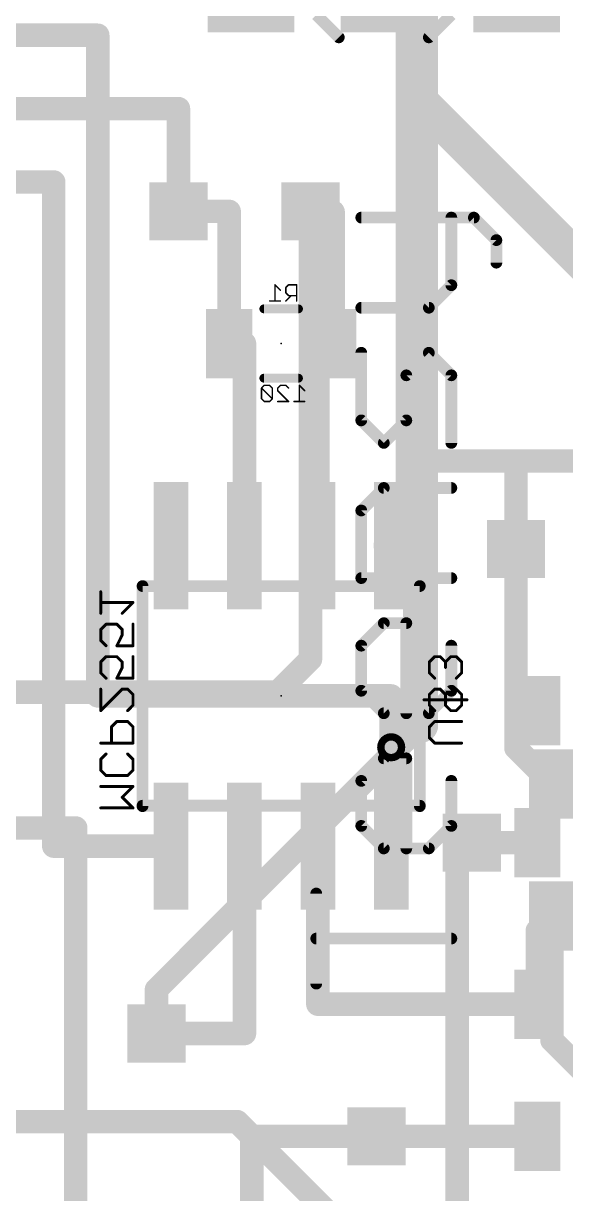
# Model space of a CAD drawing. Extents: x 0 to 107, y 0 to 139.
# Drawn here: x 50.66 to 60.04, y 72.67 to 92.91 of the extents above; entities that cross this region are included whole.
import ezdxf

# ---------------------------------------------------------------- set-up
doc = ezdxf.new("R2010")
doc.units = 0
for name, color, linetype in [('1', 14, 'CONTINUOUS'), ('16', 174, 'CONTINUOUS'), ('18', 94, 'CONTINUOUS'), ('22', 250, 'CONTINUOUS'), ('24', 178, 'CONTINUOUS'), ('26', 250, 'CONTINUOUS'), ('28', 250, 'CONTINUOUS'), ('51', 250, 'CONTINUOUS'), ('52', 250, 'CONTINUOUS')]:
    doc.layers.add(name, color=color, linetype=linetype)

# ---------------------------------------------------------------- blocks, each defined once
blk = doc.blocks.new('RECT')
blk.add_solid([(-0.5, -0.5), (0.5, -0.5), (-0.5, 0.5), (0.5, 0.5)])
blk = doc.blocks.new('SQUAREV')
blk.add_solid([(-0.5, -0.5), (0.5, -0.5), (-0.5, 0.5), (0.5, 0.5)])

msp = doc.modelspace()

# ---------------------------------------------------------------- linework, layer by layer
at = {"layer": '1'}
for points, const_width in [([(57.531, 91.567), (57.531, 94.488)], 0.6096), ([(57.531, 91.567), (57.531, 80.772)], 0.6096), ([(62.738, 86.36), (57.531, 91.567)], 0.6096), ([(45.974, 91.44), (53.34, 91.44)], 0.4064), ([(53.34, 89.662), (53.34, 91.44)], 0.4064), ([(55.626, 81.915), (55.626, 89.662)], 0.4064), ([(59.182, 80.38), (59.182, 83.82)], 0.4064), ([(55.0545, 81.3435), (55.626, 81.915)], 0.4064), ([(46.0375, 81.3435), (55.0545, 81.3435)], 0.4064), ([(52.959, 76.2), (57.531, 80.772)], 0.4064), ([(59.806, 79.756), (59.182, 80.38)], 0.4064), ([(51.562, 78.994), (49.276, 78.994)], 0.4064), ([(51.562, 67.564), (51.562, 78.994)], 0.4064), ([(58.166, 70.104), (58.166, 78.74)], 0.4064), ([(58.166, 78.74), (58.42, 78.74)], 0.4064), ([(59.806, 75.322), (59.806, 77.47)], 0.4064), ([(52.959, 75.438), (52.959, 76.2)], 0.4064), ([(60.706, 74.422), (59.806, 75.322)], 0.4064), ([(54.61, 73.66), (56.769, 73.66)], 0.4064), ([(54.61, 57.404), (54.61, 73.66)], 0.4064)]:
    msp.add_lwpolyline(points, dxfattribs=dict(at, const_width=const_width))
for points, const_width in [([(57.6388, 91.6748, 1), (57.4232, 91.4592)], 0.3048), ([(57.6834, 91.567, 1), (57.3786, 91.567)], 0.3048), ([(57.3786, 91.567, 1), (57.6834, 91.567)], 0.3048), ([(53.4416, 91.44, 1), (53.2384, 91.44)], 0.2032), ([(53.34, 91.3384, 1), (53.34, 91.5416)], 0.2032), ([(53.2384, 89.662, 1), (53.4416, 89.662)], 0.2032), ([(55.7276, 89.662, 1), (55.5244, 89.662)], 0.2032), ([(59.2836, 83.82, 1), (59.0804, 83.82)], 0.2032), ([(55.5244, 81.915, 1), (55.7276, 81.915)], 0.2032), ([(55.6978, 81.8432, 1), (55.5542, 81.9868)], 0.2032), ([(54.9827, 81.4153, 1), (55.1263, 81.2717)], 0.2032), ([(55.0545, 81.2419, 1), (55.0545, 81.4451)], 0.2032), ([(57.3786, 80.772, 1), (57.6834, 80.772)], 0.3048), ([(57.6028, 80.7002, 1), (57.4592, 80.8438)], 0.2032), ([(59.2538, 80.4518, 1), (59.1102, 80.3082)], 0.2032), ([(59.0804, 80.38, 1), (59.2836, 80.38)], 0.2032), ([(59.7342, 79.6842, 1), (59.8778, 79.8278)], 0.2032), ([(51.6636, 78.994, 1), (51.4604, 78.994)], 0.2032), ([(51.562, 78.8924, 1), (51.562, 79.0956)], 0.2032), ([(58.2676, 78.74, 1), (58.0644, 78.74)], 0.2032), ([(58.166, 78.8416, 1), (58.166, 78.6384)], 0.2032), ([(58.42, 78.6384, 1), (58.42, 78.8416)], 0.2032), ([(59.9076, 77.47, 1), (59.7044, 77.47)], 0.2032), ([(53.0606, 76.2, 1), (52.8574, 76.2)], 0.2032), ([(52.8872, 76.2718, 1), (53.0308, 76.1282)], 0.2032), ([(52.8574, 75.438, 1), (53.0606, 75.438)], 0.2032), ([(59.8778, 75.3938, 1), (59.7342, 75.2502)], 0.2032), ([(59.7044, 75.322, 1), (59.9076, 75.322)], 0.2032), ([(54.61, 73.7616, 1), (54.61, 73.5584)], 0.2032), ([(54.7116, 73.66, 1), (54.5084, 73.66)], 0.2032), ([(56.769, 73.5584, 1), (56.769, 73.7616)], 0.2032)]:
    msp.add_lwpolyline(points, format="xyb", dxfattribs=dict(at, const_width=const_width))
at = {"layer": '16'}
for points, const_width in [([(57.404, 93.878), (57.404, 85.09)], 0.6096), ([(51.943, 92.71), (49.276, 92.71)], 0.4064), ([(51.943, 81.28), (51.943, 92.71)], 0.4064), ([(51.181, 90.17), (49.276, 90.17)], 0.4064), ([(51.181, 78.68), (51.181, 90.17)], 0.4064), ([(54.218, 89.662), (53.34, 89.662)], 0.4064), ([(54.218, 87.376), (54.218, 89.662)], 0.4064), ([(55.626, 89.662), (56.018, 89.651)], 0.4064), ([(56.018, 89.651), (56.018, 87.376)], 0.4064), ([(54.218, 87.376), (54.483, 87.376)], 0.4064), ([(54.483, 87.376), (54.483, 83.88)], 0.4064), ([(55.626, 87.376), (55.753, 87.376)], 0.4064), ([(55.753, 87.376), (55.753, 83.88)], 0.4064), ([(55.753, 87.376), (56.018, 87.376)], 0.4064), ([(57.658, 85.344), (57.404, 85.09)], 0.4064), ([(59.182, 85.344), (57.658, 85.344)], 0.4064), ([(60.452, 85.344), (59.182, 85.344)], 0.4064), ([(59.182, 83.82), (59.182, 85.344)], 0.4064), ([(57.404, 85.09), (57.404, 83.88)], 0.6096), ([(57.404, 83.88), (57.023, 83.88)], 0.6096), ([(59.182, 81.026), (59.182, 83.82)], 0.4064), ([(57.023, 81.28), (51.943, 81.28)], 0.4064), ([(57.023, 78.68), (57.023, 81.28)], 0.4064), ([(59.552, 81.026), (59.182, 81.026)], 0.4064), ([(53.213, 78.68), (51.181, 78.68)], 0.4064), ([(54.483, 78.68), (54.483, 75.438)], 0.4064), ([(55.753, 78.68), (55.753, 75.946)], 0.4064), ([(59.552, 78.74), (58.42, 78.74)], 0.4064), ([(61.976, 77.216), (59.552, 77.216)], 0.4064), ([(59.552, 77.216), (59.552, 75.946)], 0.4064), ([(55.753, 75.946), (59.552, 75.946)], 0.4064), ([(54.483, 75.438), (52.959, 75.438)], 0.4064), ([(50.292, 73.914), (54.356, 73.914)], 0.4064), ([(54.356, 73.914), (56.642, 71.628)], 0.4064), ([(56.769, 73.66), (59.552, 73.66)], 0.4064)]:
    msp.add_lwpolyline(points, dxfattribs=dict(at, const_width=const_width))
for points, const_width in [([(52.0446, 92.71, 1), (51.8414, 92.71)], 0.2032), ([(51.943, 92.6084, 1), (51.943, 92.8116)], 0.2032), ([(51.2826, 90.17, 1), (51.0794, 90.17)], 0.2032), ([(51.181, 90.0684, 1), (51.181, 90.2716)], 0.2032), ([(53.34, 89.7636, 1), (53.34, 89.5604)], 0.2032), ([(54.3196, 89.662, 1), (54.1164, 89.662)], 0.2032), ([(54.218, 89.5604, 1), (54.218, 89.7636)], 0.2032), ([(55.6288, 89.7636, 1), (55.6232, 89.5604)], 0.2032), ([(56.1196, 89.651, 1), (55.9164, 89.651)], 0.2032), ([(56.0152, 89.5494, 1), (56.0208, 89.7526)], 0.2032), ([(54.218, 87.4776, 1), (54.218, 87.2744)], 0.2032), ([(54.1164, 87.376, 1), (54.3196, 87.376)], 0.2032), ([(54.5846, 87.376, 1), (54.3814, 87.376)], 0.2032), ([(54.483, 87.2744, 1), (54.483, 87.4776)], 0.2032), ([(55.626, 87.4776, 1), (55.626, 87.2744)], 0.2032), ([(55.8546, 87.376, 1), (55.6514, 87.376)], 0.2032), ([(55.753, 87.4776, 1), (55.753, 87.2744)], 0.2032), ([(55.753, 87.2744, 1), (55.753, 87.4776)], 0.2032), ([(55.9164, 87.376, 1), (56.1196, 87.376)], 0.2032), ([(56.018, 87.2744, 1), (56.018, 87.4776)], 0.2032), ([(57.658, 85.4456, 1), (57.658, 85.2424)], 0.2032), ([(57.7298, 85.2722, 1), (57.5862, 85.4158)], 0.2032), ([(59.182, 85.4456, 1), (59.182, 85.2424)], 0.2032), ([(59.2836, 85.344, 1), (59.0804, 85.344)], 0.2032), ([(59.182, 85.2424, 1), (59.182, 85.4456)], 0.2032), ([(57.5564, 85.09, 1), (57.2516, 85.09)], 0.3048), ([(57.2516, 85.09, 1), (57.5564, 85.09)], 0.3048), ([(57.3322, 85.1618, 1), (57.4758, 85.0182)], 0.2032), ([(57.023, 84.0324, 1), (57.023, 83.7276)], 0.3048), ([(57.2516, 83.88, 1), (57.5564, 83.88)], 0.3048), ([(57.404, 83.7276, 1), (57.404, 84.0324)], 0.3048), ([(59.2836, 83.82, 1), (59.0804, 83.82)], 0.2032), ([(54.3814, 83.88, 1), (54.5846, 83.88)], 0.2032), ([(55.6514, 83.88, 1), (55.8546, 83.88)], 0.2032), ([(59.0804, 83.82, 1), (59.2836, 83.82)], 0.2032), ([(51.943, 81.3816, 1), (51.943, 81.1784)], 0.2032), ([(57.1246, 81.28, 1), (56.9214, 81.28)], 0.2032), ([(57.023, 81.1784, 1), (57.023, 81.3816)], 0.2032), ([(51.8414, 81.28, 1), (52.0446, 81.28)], 0.2032), ([(59.182, 81.1276, 1), (59.182, 80.9244)], 0.2032), ([(59.552, 80.9244, 1), (59.552, 81.1276)], 0.2032), ([(59.0804, 81.026, 1), (59.2836, 81.026)], 0.2032), ([(51.181, 78.7816, 1), (51.181, 78.5784)], 0.2032), ([(51.0794, 78.68, 1), (51.2826, 78.68)], 0.2032), ([(53.213, 78.5784, 1), (53.213, 78.7816)], 0.2032), ([(54.5846, 78.68, 1), (54.3814, 78.68)], 0.2032), ([(55.8546, 78.68, 1), (55.6514, 78.68)], 0.2032), ([(56.9214, 78.68, 1), (57.1246, 78.68)], 0.2032), ([(58.42, 78.8416, 1), (58.42, 78.6384)], 0.2032), ([(59.552, 78.6384, 1), (59.552, 78.8416)], 0.2032), ([(59.552, 77.3176, 1), (59.552, 77.1144)], 0.2032), ([(59.6536, 77.216, 1), (59.4504, 77.216)], 0.2032), ([(55.753, 76.0476, 1), (55.753, 75.8444)], 0.2032), ([(59.552, 75.8444, 1), (59.552, 76.0476)], 0.2032), ([(55.6514, 75.946, 1), (55.8546, 75.946)], 0.2032), ([(59.4504, 75.946, 1), (59.6536, 75.946)], 0.2032), ([(52.959, 75.5396, 1), (52.959, 75.3364)], 0.2032), ([(54.3814, 75.438, 1), (54.5846, 75.438)], 0.2032), ([(54.483, 75.3364, 1), (54.483, 75.5396)], 0.2032), ([(54.4278, 73.9858, 1), (54.2842, 73.8422)], 0.2032), ([(54.356, 73.8124, 1), (54.356, 74.0156)], 0.2032), ([(56.769, 73.7616, 1), (56.769, 73.5584)], 0.2032), ([(59.552, 73.5584, 1), (59.552, 73.7616)], 0.2032)]:
    msp.add_lwpolyline(points, format="xyb", dxfattribs=dict(at, const_width=const_width))
at = {"layer": '22'}
for points, const_width in [([(55.418, 87.976), (54.818, 87.976)], 0.1524), ([(55.418, 86.776), (54.818, 86.776)], 0.1524), ([(52.718, 83.18), (52.718, 79.372)], 0.2032), ([(57.518, 83.18), (52.718, 83.18)], 0.2032), ([(57.518, 79.372), (57.518, 83.18)], 0.2032), ([(56.8675, 80.4808), (56.896, 80.518)], 0.127), ([(56.896, 80.518), (56.9332, 80.5465)], 0.127), ([(57.15, 80.518), (56.896, 80.518)], 0.127), ([(56.9332, 80.5465), (56.9765, 80.5645)], 0.127), ([(56.9765, 80.5645), (57.023, 80.5706)], 0.127), ([(57.023, 80.5706), (57.0695, 80.5645)], 0.127), ([(57.0695, 80.5645), (57.1128, 80.5465)], 0.127), ([(57.1128, 80.5465), (57.15, 80.518)], 0.127), ([(57.15, 80.518), (57.1785, 80.4808)], 0.127), ([(56.8434, 80.391), (56.8495, 80.4375)], 0.127), ([(56.8495, 80.3445), (56.8434, 80.391)], 0.127), ([(57.2026, 80.391), (56.8434, 80.391)], 0.127), ([(56.8495, 80.4375), (56.8675, 80.4808)], 0.127), ([(56.8675, 80.3012), (56.8495, 80.3445)], 0.127), ([(57.1785, 80.4808), (57.1965, 80.4375)], 0.127), ([(57.1965, 80.3445), (57.1785, 80.3012)], 0.127), ([(57.1965, 80.4375), (57.2026, 80.391)], 0.127), ([(57.2026, 80.391), (57.1965, 80.3445)], 0.127), ([(56.896, 80.264), (56.8675, 80.3012)], 0.127), ([(56.9332, 80.2355), (56.896, 80.264)], 0.127), ([(57.15, 80.264), (56.896, 80.264)], 0.127), ([(56.9765, 80.2175), (56.9332, 80.2355)], 0.127), ([(57.023, 80.2114), (56.9765, 80.2175)], 0.127), ([(57.0695, 80.2175), (57.023, 80.2114)], 0.127), ([(57.1128, 80.2355), (57.0695, 80.2175)], 0.127), ([(57.15, 80.264), (57.1128, 80.2355)], 0.127), ([(57.1785, 80.3012), (57.15, 80.264)], 0.127), ([(52.718, 79.38), (57.518, 79.38)], 0.2032)]:
    msp.add_lwpolyline(points, dxfattribs=dict(at, const_width=const_width))
for points, const_width in [([(54.818, 88.0141, 1), (54.818, 87.9379)], 0.0762), ([(55.418, 87.9379, 1), (55.418, 88.0141)], 0.0762), ([(54.818, 86.8141, 1), (54.818, 86.7379)], 0.0762), ([(55.418, 86.7379, 1), (55.418, 86.8141)], 0.0762), ([(52.7688, 83.18, 1), (52.6672, 83.18)], 0.1016), ([(52.718, 83.2308, 1), (52.718, 83.1292)], 0.1016), ([(57.5688, 83.18, 1), (57.4672, 83.18)], 0.1016), ([(57.518, 83.1292, 1), (57.518, 83.2308)], 0.1016), ([(56.896, 80.5498, 1), (56.896, 80.4862)], 0.0635), ([(56.9212, 80.4987, 1), (56.8708, 80.5373)], 0.0635), ([(56.921, 80.5759, 1), (56.9453, 80.5172)], 0.0635), ([(56.9525, 80.5214, 1), (56.9139, 80.5717)], 0.0635), ([(56.9724, 80.596, 1), (56.9807, 80.533)], 0.0635), ([(56.9887, 80.5352, 1), (56.9644, 80.5938)], 0.0635), ([(57.0271, 80.6021, 1), (57.0189, 80.5391)], 0.0635), ([(57.0271, 80.5391, 1), (57.0189, 80.6021)], 0.0635), ([(57.0816, 80.5938, 1), (57.0573, 80.5352)], 0.0635), ([(57.0653, 80.533, 1), (57.0736, 80.596)], 0.0635), ([(57.1321, 80.5717, 1), (57.0935, 80.5214)], 0.0635), ([(57.1007, 80.5172, 1), (57.125, 80.5759)], 0.0635), ([(57.1752, 80.5373, 1), (57.1248, 80.4987)], 0.0635), ([(57.15, 80.4862, 1), (57.15, 80.5498)], 0.0635), ([(56.8749, 80.3951, 1), (56.8119, 80.3869)], 0.0635), ([(56.8434, 80.4228, 1), (56.8434, 80.3593)], 0.0635), ([(56.8119, 80.3951, 1), (56.8749, 80.3869)], 0.0635), ([(56.8202, 80.4496, 1), (56.8788, 80.4253)], 0.0635), ([(56.8788, 80.3567, 1), (56.8202, 80.3324)], 0.0635), ([(56.881, 80.4333, 1), (56.818, 80.4416)], 0.0635), ([(56.818, 80.3404, 1), (56.881, 80.3487)], 0.0635), ([(56.8423, 80.5001, 1), (56.8926, 80.4615)], 0.0635), ([(56.8968, 80.4687, 1), (56.8381, 80.493)], 0.0635), ([(56.8767, 80.5432, 1), (56.9153, 80.4928)], 0.0635), ([(57.1307, 80.4928, 1), (57.1693, 80.5432)], 0.0635), ([(57.2079, 80.493, 1), (57.1492, 80.4687)], 0.0635), ([(57.1534, 80.4615, 1), (57.2037, 80.5001)], 0.0635), ([(57.228, 80.4416, 1), (57.165, 80.4333)], 0.0635), ([(57.165, 80.3487, 1), (57.228, 80.3404)], 0.0635), ([(57.1672, 80.4253, 1), (57.2258, 80.4496)], 0.0635), ([(57.2258, 80.3324, 1), (57.1672, 80.3567)], 0.0635), ([(57.2341, 80.3869, 1), (57.1711, 80.3951)], 0.0635), ([(57.1711, 80.3869, 1), (57.2341, 80.3951)], 0.0635), ([(57.2026, 80.3593, 1), (57.2026, 80.4228)], 0.0635), ([(56.8926, 80.3205, 1), (56.8423, 80.2819)], 0.0635), ([(56.8381, 80.289, 1), (56.8968, 80.3133)], 0.0635), ([(56.896, 80.2958, 1), (56.896, 80.2323)], 0.0635), ([(56.9153, 80.2892, 1), (56.8767, 80.2388)], 0.0635), ([(56.8708, 80.2447, 1), (56.9212, 80.2833)], 0.0635), ([(56.9453, 80.2648, 1), (56.921, 80.2061)], 0.0635), ([(56.9139, 80.2103, 1), (56.9525, 80.2606)], 0.0635), ([(56.9807, 80.249, 1), (56.9724, 80.186)], 0.0635), ([(56.9644, 80.1882, 1), (56.9887, 80.2468)], 0.0635), ([(57.0189, 80.2429, 1), (57.0271, 80.1799)], 0.0635), ([(57.0189, 80.1799, 1), (57.0271, 80.2429)], 0.0635), ([(57.0573, 80.2468, 1), (57.0816, 80.1882)], 0.0635), ([(57.0736, 80.186, 1), (57.0653, 80.249)], 0.0635), ([(57.0935, 80.2606, 1), (57.1321, 80.2103)], 0.0635), ([(57.125, 80.2061, 1), (57.1007, 80.2648)], 0.0635), ([(57.1248, 80.2833, 1), (57.1752, 80.2447)], 0.0635), ([(57.1693, 80.2388, 1), (57.1307, 80.2892)], 0.0635), ([(57.1492, 80.3133, 1), (57.2079, 80.289)], 0.0635), ([(57.15, 80.2323, 1), (57.15, 80.2958)], 0.0635), ([(57.2037, 80.2819, 1), (57.1534, 80.3205)], 0.0635), ([(52.718, 79.4308, 1), (52.718, 79.3292)], 0.1016), ([(52.6672, 79.372, 1), (52.7688, 79.372)], 0.1016), ([(57.4672, 79.372, 1), (57.5688, 79.372)], 0.1016), ([(57.518, 79.3292, 1), (57.518, 79.4308)], 0.1016)]:
    msp.add_lwpolyline(points, format="xyb", dxfattribs=dict(at, const_width=const_width))
at = {"layer": '24'}
for p in [(55.118, 87.376), (55.118, 81.28)]:
    msp.add_point(p, dxfattribs=at)
at = {"layer": '26'}
for points, const_width in [([(55.1053, 88.299), (55.0121, 88.3922)], 0.0254), ([(55.0121, 88.3922), (55.0121, 88.1126)], 0.0254), ([(55.2461, 88.3922), (55.1995, 88.3456)], 0.0254), ([(55.1995, 88.3456), (55.1995, 88.2524)], 0.0254), ([(55.386, 88.3922), (55.2461, 88.3922)], 0.0254), ([(55.386, 88.1126), (55.386, 88.3922)], 0.0254), ([(55.1053, 88.1126), (54.9189, 88.1126)], 0.0254), ([(55.1995, 88.2524), (55.2461, 88.2058)], 0.0254), ([(55.2927, 88.2058), (55.1995, 88.1126)], 0.0254), ([(55.2461, 88.2058), (55.386, 88.2058)], 0.0254), ([(57.7766, 81.9589), (57.6834, 81.8657)], 0.0508), ([(57.6834, 81.8657), (57.6834, 81.6793)], 0.0508), ([(57.8698, 81.9589), (57.7766, 81.9589)], 0.0508), ([(57.963, 81.8657), (57.8698, 81.9589)], 0.0508), ([(58.0563, 81.9589), (57.963, 81.8657)], 0.0508), ([(57.963, 81.8657), (57.963, 81.7725)], 0.0508), ([(58.1495, 81.9589), (58.0563, 81.9589)], 0.0508), ([(58.2427, 81.8657), (58.1495, 81.9589)], 0.0508), ([(58.2427, 81.6793), (58.2427, 81.8657)], 0.0508), ([(57.6834, 81.6793), (57.7766, 81.5861)], 0.0508), ([(58.1495, 81.5861), (58.2427, 81.6793)], 0.0508), ([(57.6834, 81.3044), (57.7766, 81.3976)], 0.0508), ([(57.7766, 81.3976), (57.8698, 81.3976)], 0.0508), ([(57.8698, 81.3976), (57.963, 81.3044)], 0.0508), ([(58.2427, 81.3044), (58.1495, 81.3976)], 0.0508), ([(58.3359, 81.2112), (57.5902, 81.2112)], 0.0508), ([(57.6834, 81.118), (57.6834, 81.3044)], 0.0508), ([(57.963, 81.3044), (57.963, 81.118)], 0.0508), ([(58.2427, 81.118), (58.2427, 81.3044)], 0.0508), ([(57.7766, 81.0247), (57.6834, 81.118)], 0.0508), ([(57.963, 81.118), (58.0563, 81.0247)], 0.0508), ([(58.0563, 81.0247), (58.1495, 81.0247)], 0.0508), ([(58.1495, 81.0247), (58.2427, 81.118)], 0.0508), ([(57.6834, 80.7431), (57.7766, 80.8363)], 0.0508), ([(57.7766, 80.8363), (58.2427, 80.8363)], 0.0508), ([(57.6834, 80.5566), (57.6834, 80.7431)], 0.0508), ([(57.7766, 80.4634), (57.6834, 80.5566)], 0.0508), ([(58.2427, 80.4634), (57.7766, 80.4634)], 0.0508)]:
    msp.add_lwpolyline(points, dxfattribs=dict(at, const_width=const_width))
for points, const_width in [([(55.0166, 88.3967, 1), (55.0076, 88.3877)], 0.0127), ([(55.0184, 88.3922, 1), (55.0057, 88.3922)], 0.0127), ([(55.1008, 88.2945, 1), (55.1098, 88.3035)], 0.0127), ([(55.195, 88.3501, 1), (55.204, 88.3411)], 0.0127), ([(55.2059, 88.3456, 1), (55.1932, 88.3456)], 0.0127), ([(55.2461, 88.3986, 1), (55.2461, 88.3859)], 0.0127), ([(55.2506, 88.3877, 1), (55.2416, 88.3967)], 0.0127), ([(55.3923, 88.3922, 1), (55.3796, 88.3922)], 0.0127), ([(55.386, 88.3859, 1), (55.386, 88.3986)], 0.0127), ([(54.9189, 88.1189, 1), (54.9189, 88.1063)], 0.0127), ([(55.0057, 88.1126, 1), (55.0184, 88.1126)], 0.0127), ([(55.1053, 88.1063, 1), (55.1053, 88.1189)], 0.0127), ([(55.204, 88.2569, 1), (55.195, 88.2479)], 0.0127), ([(55.195, 88.1171, 1), (55.204, 88.1081)], 0.0127), ([(55.1932, 88.2524, 1), (55.2059, 88.2524)], 0.0127), ([(55.2461, 88.2122, 1), (55.2461, 88.1995)], 0.0127), ([(55.2416, 88.2013, 1), (55.2506, 88.2103)], 0.0127), ([(55.2972, 88.2013, 1), (55.2883, 88.2103)], 0.0127), ([(55.3796, 88.1126, 1), (55.3923, 88.1126)], 0.0127), ([(55.386, 88.1995, 1), (55.386, 88.2122)], 0.0127), ([(57.6961, 81.8657, 1), (57.6707, 81.8657)], 0.0254), ([(57.6744, 81.8747, 1), (57.6924, 81.8567)], 0.0254), ([(57.7766, 81.9716, 1), (57.7766, 81.9462)], 0.0254), ([(57.7856, 81.9499, 1), (57.7676, 81.9679)], 0.0254), ([(57.8788, 81.9679, 1), (57.8608, 81.9499)], 0.0254), ([(57.8698, 81.9462, 1), (57.8698, 81.9716)], 0.0254), ([(57.9757, 81.8657, 1), (57.9503, 81.8657)], 0.0254), ([(57.9541, 81.8747, 1), (57.972, 81.8567)], 0.0254), ([(57.9541, 81.8567, 1), (57.972, 81.8747)], 0.0254), ([(58.0563, 81.9716, 1), (58.0563, 81.9462)], 0.0254), ([(58.0652, 81.9499, 1), (58.0473, 81.9679)], 0.0254), ([(58.1584, 81.9679, 1), (58.1405, 81.9499)], 0.0254), ([(58.1495, 81.9462, 1), (58.1495, 81.9716)], 0.0254), ([(58.2554, 81.8657, 1), (58.23, 81.8657)], 0.0254), ([(58.2337, 81.8567, 1), (58.2517, 81.8747)], 0.0254), ([(57.6924, 81.6882, 1), (57.6744, 81.6703)], 0.0254), ([(57.6707, 81.6793, 1), (57.6961, 81.6793)], 0.0254), ([(57.7676, 81.5771, 1), (57.7856, 81.595)], 0.0254), ([(57.9503, 81.7725, 1), (57.9757, 81.7725)], 0.0254), ([(58.1405, 81.595, 1), (58.1584, 81.5771)], 0.0254), ([(58.23, 81.6793, 1), (58.2554, 81.6793)], 0.0254), ([(58.2517, 81.6703, 1), (58.2337, 81.6882)], 0.0254), ([(57.7766, 81.4103, 1), (57.7766, 81.3849)], 0.0254), ([(57.7856, 81.3886, 1), (57.7676, 81.4066)], 0.0254), ([(57.8788, 81.4066, 1), (57.8608, 81.3886)], 0.0254), ([(57.8698, 81.3849, 1), (57.8698, 81.4103)], 0.0254), ([(58.1584, 81.4066, 1), (58.1405, 81.3886)], 0.0254), ([(57.5902, 81.2239, 1), (57.5902, 81.1985)], 0.0254), ([(57.6961, 81.3044, 1), (57.6707, 81.3044)], 0.0254), ([(57.6744, 81.3134, 1), (57.6924, 81.2954)], 0.0254), ([(57.9757, 81.3044, 1), (57.9503, 81.3044)], 0.0254), ([(57.9541, 81.2954, 1), (57.972, 81.3134)], 0.0254), ([(58.2554, 81.3044, 1), (58.23, 81.3044)], 0.0254), ([(58.2337, 81.2954, 1), (58.2517, 81.3134)], 0.0254), ([(58.3359, 81.1985, 1), (58.3359, 81.2239)], 0.0254), ([(57.6924, 81.1269, 1), (57.6744, 81.109)], 0.0254), ([(57.6707, 81.118, 1), (57.6961, 81.118)], 0.0254), ([(57.7676, 81.0158, 1), (57.7856, 81.0337)], 0.0254), ([(57.9503, 81.118, 1), (57.9757, 81.118)], 0.0254), ([(57.972, 81.1269, 1), (57.9541, 81.109)], 0.0254), ([(58.0563, 81.0374, 1), (58.0563, 81.012)], 0.0254), ([(58.0473, 81.0158, 1), (58.0652, 81.0337)], 0.0254), ([(58.1405, 81.0337, 1), (58.1584, 81.0158)], 0.0254), ([(58.1495, 81.012, 1), (58.1495, 81.0374)], 0.0254), ([(58.23, 81.118, 1), (58.2554, 81.118)], 0.0254), ([(58.2517, 81.109, 1), (58.2337, 81.1269)], 0.0254), ([(57.7766, 80.849, 1), (57.7766, 80.8236)], 0.0254), ([(57.7856, 80.8273, 1), (57.7676, 80.8453)], 0.0254), ([(58.2427, 80.8236, 1), (58.2427, 80.849)], 0.0254), ([(57.6961, 80.7431, 1), (57.6707, 80.7431)], 0.0254), ([(57.6744, 80.7521, 1), (57.6924, 80.7341)], 0.0254), ([(57.6924, 80.5656, 1), (57.6744, 80.5477)], 0.0254), ([(57.6707, 80.5566, 1), (57.6961, 80.5566)], 0.0254), ([(57.7766, 80.4761, 1), (57.7766, 80.4507)], 0.0254), ([(57.7676, 80.4545, 1), (57.7856, 80.4724)], 0.0254), ([(58.2427, 80.4507, 1), (58.2427, 80.4761)], 0.0254)]:
    msp.add_lwpolyline(points, format="xyb", dxfattribs=dict(at, const_width=const_width))
at = {"layer": '28'}
for points, const_width in [([(54.8252, 86.6523), (54.7786, 86.6057)], 0.0254), ([(54.9184, 86.6523), (54.8252, 86.6523)], 0.0254), ([(54.965, 86.6057), (54.9184, 86.6523)], 0.0254), ([(55.0592, 86.6057), (55.1058, 86.6523)], 0.0254), ([(55.1058, 86.6523), (55.199, 86.6523)], 0.0254), ([(55.199, 86.6523), (55.2456, 86.6057)], 0.0254), ([(55.5263, 86.5591), (55.4331, 86.6523)], 0.0254), ([(55.4331, 86.6523), (55.4331, 86.3727)], 0.0254), ([(54.7786, 86.6057), (54.7786, 86.4193)], 0.0254), ([(54.965, 86.4193), (54.7786, 86.6057)], 0.0254), ([(54.965, 86.4193), (54.965, 86.6057)], 0.0254), ([(55.0592, 86.5591), (55.0592, 86.6057)], 0.0254), ([(55.2456, 86.3727), (55.0592, 86.5591)], 0.0254), ([(54.7786, 86.4193), (54.8252, 86.3727)], 0.0254), ([(54.8252, 86.3727), (54.9184, 86.3727)], 0.0254), ([(54.9184, 86.3727), (54.965, 86.4193)], 0.0254), ([(55.0592, 86.3727), (55.2456, 86.3727)], 0.0254), ([(55.5263, 86.3727), (55.3399, 86.3727)], 0.0254), ([(51.9938, 82.7087), (51.9938, 83.0815)], 0.0508), ([(52.5531, 82.8951), (51.9938, 82.8951)], 0.0508), ([(52.3666, 82.7087), (52.5531, 82.8951)], 0.0508), ([(52.087, 82.5202), (51.9938, 82.427)], 0.0508), ([(51.9938, 82.427), (51.9938, 82.2406)], 0.0508), ([(52.2734, 82.5202), (52.087, 82.5202)], 0.0508), ([(52.3666, 82.427), (52.2734, 82.5202)], 0.0508), ([(52.3666, 82.3338), (52.3666, 82.427)], 0.0508), ([(52.5531, 82.5202), (52.5531, 82.1474)], 0.0508), ([(51.9938, 82.2406), (52.087, 82.1474)], 0.0508), ([(52.2734, 82.1474), (52.3666, 82.3338)], 0.0508), ([(52.5531, 82.1474), (52.2734, 82.1474)], 0.0508), ([(52.087, 81.9589), (51.9938, 81.8657)], 0.0508), ([(51.9938, 81.8657), (51.9938, 81.6793)], 0.0508), ([(52.2734, 81.9589), (52.087, 81.9589)], 0.0508), ([(52.3666, 81.8657), (52.2734, 81.9589)], 0.0508), ([(52.2734, 81.586), (52.3666, 81.7725)], 0.0508), ([(52.3666, 81.7725), (52.3666, 81.8657)], 0.0508), ([(52.5531, 81.9589), (52.5531, 81.586)], 0.0508), ([(51.9938, 81.6793), (52.087, 81.586)], 0.0508), ([(52.5531, 81.586), (52.2734, 81.586)], 0.0508), ([(51.9938, 81.3976), (51.9938, 81.0247)], 0.0508), ([(51.9938, 81.0247), (52.3666, 81.3976)], 0.0508), ([(52.3666, 81.3976), (52.4599, 81.3976)], 0.0508), ([(52.4599, 81.3976), (52.5531, 81.3044)], 0.0508), ([(52.5531, 81.3044), (52.5531, 81.118)], 0.0508), ([(52.5531, 81.118), (52.4599, 81.0247)], 0.0508), ([(52.2734, 80.8363), (52.1802, 80.7431)], 0.0508), ([(52.4599, 80.8363), (52.2734, 80.8363)], 0.0508), ([(52.5531, 80.7431), (52.4599, 80.8363)], 0.0508), ([(52.1802, 80.7431), (52.1802, 80.4634)], 0.0508), ([(52.5531, 80.4634), (52.5531, 80.7431)], 0.0508), ([(51.9938, 80.4634), (52.5531, 80.4634)], 0.0508), ([(51.9938, 80.1818), (52.087, 80.275)], 0.0508), ([(51.9938, 79.9953), (51.9938, 80.1818)], 0.0508), ([(52.4599, 80.275), (52.5531, 80.1818)], 0.0508), ([(52.5531, 80.1818), (52.5531, 79.9953)], 0.0508), ([(52.087, 79.9021), (51.9938, 79.9953)], 0.0508), ([(52.5531, 79.9953), (52.4599, 79.9021)], 0.0508), ([(52.4599, 79.9021), (52.087, 79.9021)], 0.0508), ([(52.5531, 79.7137), (51.9938, 79.7137)], 0.0508), ([(52.3666, 79.5272), (52.5531, 79.7137)], 0.0508), ([(51.9938, 79.3408), (52.5531, 79.3408)], 0.0508), ([(52.5531, 79.3408), (52.3666, 79.5272)], 0.0508)]:
    msp.add_lwpolyline(points, dxfattribs=dict(at, const_width=const_width))
for points, const_width in [([(54.8252, 86.6587, 1), (54.8252, 86.646)], 0.0127), ([(54.8296, 86.6478, 1), (54.8207, 86.6568)], 0.0127), ([(54.9229, 86.6568, 1), (54.9139, 86.6478)], 0.0127), ([(54.9184, 86.646, 1), (54.9184, 86.6587)], 0.0127), ([(55.1058, 86.6587, 1), (55.1058, 86.646)], 0.0127), ([(55.1103, 86.6478, 1), (55.1013, 86.6568)], 0.0127), ([(55.2035, 86.6568, 1), (55.1945, 86.6478)], 0.0127), ([(55.199, 86.646, 1), (55.199, 86.6587)], 0.0127), ([(55.4394, 86.6523, 1), (55.4267, 86.6523)], 0.0127), ([(55.4376, 86.6568, 1), (55.4286, 86.6478)], 0.0127), ([(54.7849, 86.6057, 1), (54.7722, 86.6057)], 0.0127), ([(54.783, 86.6102, 1), (54.7741, 86.6012)], 0.0127), ([(54.7741, 86.6102, 1), (54.783, 86.6012)], 0.0127), ([(54.9713, 86.6057, 1), (54.9586, 86.6057)], 0.0127), ([(54.9605, 86.6012, 1), (54.9695, 86.6102)], 0.0127), ([(55.0547, 86.6102, 1), (55.0637, 86.6012)], 0.0127), ([(55.0637, 86.5636, 1), (55.0547, 86.5546)], 0.0127), ([(55.0656, 86.6057, 1), (55.0529, 86.6057)], 0.0127), ([(55.0529, 86.5591, 1), (55.0656, 86.5591)], 0.0127), ([(55.2411, 86.6012, 1), (55.2501, 86.6102)], 0.0127), ([(55.5218, 86.5546, 1), (55.5308, 86.5636)], 0.0127), ([(54.783, 86.4238, 1), (54.7741, 86.4148)], 0.0127), ([(54.7722, 86.4193, 1), (54.7849, 86.4193)], 0.0127), ([(54.8252, 86.3791, 1), (54.8252, 86.3664)], 0.0127), ([(54.8207, 86.3682, 1), (54.8296, 86.3772)], 0.0127), ([(54.9139, 86.3772, 1), (54.9229, 86.3682)], 0.0127), ([(54.9184, 86.3664, 1), (54.9184, 86.3791)], 0.0127), ([(54.9586, 86.4193, 1), (54.9713, 86.4193)], 0.0127), ([(54.9695, 86.4148, 1), (54.9605, 86.4238)], 0.0127), ([(54.9605, 86.4148, 1), (54.9695, 86.4238)], 0.0127), ([(55.0592, 86.3791, 1), (55.0592, 86.3664)], 0.0127), ([(55.2411, 86.3682, 1), (55.2501, 86.3772)], 0.0127), ([(55.2456, 86.3664, 1), (55.2456, 86.3791)], 0.0127), ([(55.3399, 86.3791, 1), (55.3399, 86.3664)], 0.0127), ([(55.4267, 86.3727, 1), (55.4394, 86.3727)], 0.0127), ([(55.5263, 86.3664, 1), (55.5263, 86.3791)], 0.0127), ([(52.0065, 83.0815, 1), (51.9811, 83.0815)], 0.0254), ([(51.9938, 82.9078, 1), (51.9938, 82.8824)], 0.0254), ([(52.5621, 82.8861, 1), (52.5441, 82.9041)], 0.0254), ([(52.5531, 82.8824, 1), (52.5531, 82.9078)], 0.0254), ([(51.9811, 82.7087, 1), (52.0065, 82.7087)], 0.0254), ([(52.3577, 82.7176, 1), (52.3756, 82.6997)], 0.0254), ([(52.0065, 82.427, 1), (51.9811, 82.427)], 0.0254), ([(51.9848, 82.436, 1), (52.0028, 82.418)], 0.0254), ([(52.087, 82.5329, 1), (52.087, 82.5075)], 0.0254), ([(52.096, 82.5112, 1), (52.078, 82.5292)], 0.0254), ([(52.2824, 82.5292, 1), (52.2645, 82.5112)], 0.0254), ([(52.2734, 82.5075, 1), (52.2734, 82.5329)], 0.0254), ([(52.3794, 82.427, 1), (52.3539, 82.427)], 0.0254), ([(52.3577, 82.418, 1), (52.3756, 82.436)], 0.0254), ([(52.5658, 82.5202, 1), (52.5404, 82.5202)], 0.0254), ([(52.0028, 82.2495, 1), (51.9848, 82.2316)], 0.0254), ([(51.9811, 82.2406, 1), (52.0065, 82.2406)], 0.0254), ([(52.3539, 82.3338, 1), (52.3794, 82.3338)], 0.0254), ([(52.378, 82.3281, 1), (52.3553, 82.3395)], 0.0254), ([(52.078, 82.1384, 1), (52.096, 82.1563)], 0.0254), ([(52.2734, 82.1601, 1), (52.2734, 82.1347)], 0.0254), ([(52.2621, 82.153, 1), (52.2848, 82.1417)], 0.0254), ([(52.5404, 82.1474, 1), (52.5658, 82.1474)], 0.0254), ([(52.5531, 82.1347, 1), (52.5531, 82.1601)], 0.0254), ([(52.0065, 81.8657, 1), (51.9811, 81.8657)], 0.0254), ([(51.9848, 81.8747, 1), (52.0028, 81.8567)], 0.0254), ([(52.087, 81.9716, 1), (52.087, 81.9462)], 0.0254), ([(52.096, 81.9499, 1), (52.078, 81.9679)], 0.0254), ([(52.2824, 81.9679, 1), (52.2645, 81.9499)], 0.0254), ([(52.2734, 81.9462, 1), (52.2734, 81.9716)], 0.0254), ([(52.3794, 81.8657, 1), (52.3539, 81.8657)], 0.0254), ([(52.378, 81.7668, 1), (52.3553, 81.7782)], 0.0254), ([(52.3577, 81.8567, 1), (52.3756, 81.8747)], 0.0254), ([(52.5658, 81.9589, 1), (52.5404, 81.9589)], 0.0254), ([(52.0028, 81.6882, 1), (51.9848, 81.6703)], 0.0254), ([(51.9811, 81.6793, 1), (52.0065, 81.6793)], 0.0254), ([(52.078, 81.5771, 1), (52.096, 81.595)], 0.0254), ([(52.2734, 81.5987, 1), (52.2734, 81.5733)], 0.0254), ([(52.2621, 81.5917, 1), (52.2848, 81.5804)], 0.0254), ([(52.3539, 81.7725, 1), (52.3794, 81.7725)], 0.0254), ([(52.5404, 81.586, 1), (52.5658, 81.586)], 0.0254), ([(52.5531, 81.5733, 1), (52.5531, 81.5987)], 0.0254), ([(52.0065, 81.3976, 1), (51.9811, 81.3976)], 0.0254), ([(52.3666, 81.4103, 1), (52.3666, 81.3849)], 0.0254), ([(52.3756, 81.3886, 1), (52.3577, 81.4066)], 0.0254), ([(52.4688, 81.4066, 1), (52.4509, 81.3886)], 0.0254), ([(52.4599, 81.3849, 1), (52.4599, 81.4103)], 0.0254), ([(52.5658, 81.3044, 1), (52.5404, 81.3044)], 0.0254), ([(52.5441, 81.2954, 1), (52.5621, 81.3134)], 0.0254), ([(51.9848, 81.0337, 1), (52.0028, 81.0158)], 0.0254), ([(51.9811, 81.0247, 1), (52.0065, 81.0247)], 0.0254), ([(52.4509, 81.0337, 1), (52.4688, 81.0158)], 0.0254), ([(52.5404, 81.118, 1), (52.5658, 81.118)], 0.0254), ([(52.5621, 81.109, 1), (52.5441, 81.1269)], 0.0254), ([(52.2734, 80.849, 1), (52.2734, 80.8236)], 0.0254), ([(52.2824, 80.8273, 1), (52.2645, 80.8453)], 0.0254), ([(52.4688, 80.8453, 1), (52.4509, 80.8273)], 0.0254), ([(52.4599, 80.8236, 1), (52.4599, 80.849)], 0.0254), ([(52.1929, 80.7431, 1), (52.1675, 80.7431)], 0.0254), ([(52.1712, 80.752, 1), (52.1892, 80.7341)], 0.0254), ([(52.5658, 80.7431, 1), (52.5404, 80.7431)], 0.0254), ([(52.5441, 80.7341, 1), (52.5621, 80.752)], 0.0254), ([(51.9938, 80.4761, 1), (51.9938, 80.4507)], 0.0254), ([(52.1675, 80.4634, 1), (52.1929, 80.4634)], 0.0254), ([(52.5404, 80.4634, 1), (52.5658, 80.4634)], 0.0254), ([(52.5531, 80.4507, 1), (52.5531, 80.4761)], 0.0254), ([(52.0065, 80.1818, 1), (51.9811, 80.1818)], 0.0254), ([(51.9848, 80.1907, 1), (52.0028, 80.1728)], 0.0254), ([(52.096, 80.266, 1), (52.078, 80.2839)], 0.0254), ([(52.4688, 80.2839, 1), (52.4509, 80.266)], 0.0254), ([(52.5658, 80.1818, 1), (52.5404, 80.1818)], 0.0254), ([(52.5441, 80.1728, 1), (52.5621, 80.1907)], 0.0254), ([(52.0028, 80.0043, 1), (51.9848, 79.9864)], 0.0254), ([(51.9811, 79.9953, 1), (52.0065, 79.9953)], 0.0254), ([(52.5404, 79.9953, 1), (52.5658, 79.9953)], 0.0254), ([(52.5621, 79.9864, 1), (52.5441, 80.0043)], 0.0254), ([(52.087, 79.9148, 1), (52.087, 79.8894)], 0.0254), ([(52.078, 79.8931, 1), (52.096, 79.9111)], 0.0254), ([(52.4509, 79.9111, 1), (52.4688, 79.8931)], 0.0254), ([(52.4599, 79.8894, 1), (52.4599, 79.9148)], 0.0254), ([(51.9938, 79.7264, 1), (51.9938, 79.701)], 0.0254), ([(52.5621, 79.7047, 1), (52.5441, 79.7226)], 0.0254), ([(52.5531, 79.701, 1), (52.5531, 79.7264)], 0.0254), ([(51.9938, 79.3535, 1), (51.9938, 79.3281)], 0.0254), ([(52.3756, 79.5362, 1), (52.3577, 79.5183)], 0.0254), ([(52.3577, 79.5362, 1), (52.3756, 79.5183)], 0.0254), ([(52.5531, 79.3281, 1), (52.5531, 79.3535)], 0.0254), ([(52.5441, 79.3318, 1), (52.5621, 79.3498)], 0.0254)]:
    msp.add_lwpolyline(points, format="xyb", dxfattribs=dict(at, const_width=const_width))
at = {"layer": '51', "const_width": 0.2032}
for points in [[(56.1154, 92.6732), (55.7256, 93.063)], [(58.0644, 93.063), (57.6746, 92.6732)], [(56.5052, 89.5548), (58.4542, 89.5548)], [(58.0644, 88.3854), (58.0644, 89.5548)], [(58.4542, 89.5548), (58.844, 89.165)], [(58.844, 89.165), (58.844, 88.7752)], [(57.6746, 87.9956), (58.0644, 88.3854)], [(56.5052, 87.9956), (57.6746, 87.9956)], [(56.5052, 86.0466), (56.5052, 87.216)], [(57.6746, 87.216), (57.2848, 86.8262)], [(58.0644, 86.8262), (57.6746, 87.216)], [(57.2848, 86.8262), (57.2848, 86.0466)], [(58.0644, 85.6568), (58.0644, 86.8262)], [(56.895, 85.6568), (56.5052, 86.0466)], [(57.2848, 86.0466), (56.895, 85.6568)], [(56.5052, 84.4874), (56.895, 84.8772)], [(56.895, 84.8772), (58.0644, 84.8772)], [(56.5052, 83.318), (56.5052, 84.4874)], [(58.0644, 83.318), (56.5052, 83.318)], [(56.5052, 82.1486), (56.895, 82.5384)], [(56.895, 82.5384), (57.2848, 82.5384)], [(57.2848, 82.5384), (57.2848, 80.9792)], [(56.5052, 81.369), (56.5052, 82.1486)], [(58.0644, 82.1486), (58.0644, 81.369)], [(56.895, 80.9792), (56.5052, 81.369)], [(58.0644, 81.369), (57.6746, 80.9792)], [(57.6746, 80.9792), (56.895, 80.9792)], [(56.5052, 79.8098), (56.895, 80.1996)], [(56.895, 80.1996), (57.2848, 80.1996)], [(57.2848, 80.1996), (57.2848, 78.6404)], [(56.5052, 79.0302), (56.5052, 79.8098)], [(58.0644, 79.8098), (58.0644, 79.0302)], [(56.895, 78.6404), (56.5052, 79.0302)], [(58.0644, 79.0302), (57.6746, 78.6404)], [(57.6746, 78.6404), (56.895, 78.6404)], [(55.7256, 76.3016), (55.7256, 77.8608)], [(58.0644, 77.0812), (55.7256, 77.0812)]]:
    msp.add_lwpolyline(points, dxfattribs=at)
at = {"layer": '51', "const_width": 0.1016}
for points in [[(56.0795, 92.6373, 1), (56.1513, 92.7091)], [(57.6387, 92.7091, 1), (57.7105, 92.6373)], [(56.5052, 89.6056, 1), (56.5052, 89.504)], [(58.1152, 89.5548, 1), (58.0136, 89.5548)], [(58.4901, 89.5907, 1), (58.4183, 89.5189)], [(58.4542, 89.504, 1), (58.4542, 89.6056)], [(58.8948, 89.165, 1), (58.7932, 89.165)], [(58.8081, 89.1291, 1), (58.8799, 89.2009)], [(58.7932, 88.7752, 1), (58.8948, 88.7752)], [(58.1003, 88.3495, 1), (58.0285, 88.4213)], [(58.0136, 88.3854, 1), (58.1152, 88.3854)], [(56.5052, 88.0464, 1), (56.5052, 87.9448)], [(57.6387, 88.0315, 1), (57.7105, 87.9597)], [(57.6746, 87.9448, 1), (57.6746, 88.0464)], [(56.556, 87.216, 1), (56.4544, 87.216)], [(57.7105, 87.2519, 1), (57.6387, 87.1801)], [(57.7105, 87.1801, 1), (57.6387, 87.2519)], [(57.3356, 86.8262, 1), (57.234, 86.8262)], [(57.2489, 86.8621, 1), (57.3207, 86.7903)], [(58.1152, 86.8262, 1), (58.0136, 86.8262)], [(58.0285, 86.7903, 1), (58.1003, 86.8621)], [(56.5411, 86.0825, 1), (56.4693, 86.0107)], [(56.4544, 86.0466, 1), (56.556, 86.0466)], [(57.234, 86.0466, 1), (57.3356, 86.0466)], [(57.3207, 86.0107, 1), (57.2489, 86.0825)], [(56.8591, 85.6927, 1), (56.9309, 85.6209)], [(56.8591, 85.6209, 1), (56.9309, 85.6927)], [(58.0136, 85.6568, 1), (58.1152, 85.6568)], [(56.895, 84.928, 1), (56.895, 84.8264)], [(56.9309, 84.8413, 1), (56.8591, 84.9131)], [(58.0644, 84.8264, 1), (58.0644, 84.928)], [(56.556, 84.4874, 1), (56.4544, 84.4874)], [(56.4693, 84.5233, 1), (56.5411, 84.4515)], [(56.5052, 83.3688, 1), (56.5052, 83.2672)], [(58.0644, 83.2672, 1), (58.0644, 83.3688)], [(56.4544, 83.318, 1), (56.556, 83.318)], [(56.895, 82.5892, 1), (56.895, 82.4876)], [(56.9309, 82.5025, 1), (56.8591, 82.5743)], [(57.3356, 82.5384, 1), (57.234, 82.5384)], [(57.2848, 82.4876, 1), (57.2848, 82.5892)], [(56.556, 82.1486, 1), (56.4544, 82.1486)], [(56.4693, 82.1845, 1), (56.5411, 82.1127)], [(58.1152, 82.1486, 1), (58.0136, 82.1486)], [(56.5411, 81.4049, 1), (56.4693, 81.3331)], [(56.4544, 81.369, 1), (56.556, 81.369)], [(58.0136, 81.369, 1), (58.1152, 81.369)], [(58.1003, 81.3331, 1), (58.0285, 81.4049)], [(56.895, 81.03, 1), (56.895, 80.9284)], [(56.8591, 80.9433, 1), (56.9309, 81.0151)], [(57.234, 80.9792, 1), (57.3356, 80.9792)], [(57.6387, 81.0151, 1), (57.7105, 80.9433)], [(57.6746, 80.9284, 1), (57.6746, 81.03)], [(56.895, 80.2504, 1), (56.895, 80.1488)], [(56.9309, 80.1637, 1), (56.8591, 80.2355)], [(57.3356, 80.1996, 1), (57.234, 80.1996)], [(57.2848, 80.1488, 1), (57.2848, 80.2504)], [(56.556, 79.8098, 1), (56.4544, 79.8098)], [(56.4693, 79.8457, 1), (56.5411, 79.7739)], [(58.1152, 79.8098, 1), (58.0136, 79.8098)], [(56.5411, 79.0661, 1), (56.4693, 78.9943)], [(56.4544, 79.0302, 1), (56.556, 79.0302)], [(58.0136, 79.0302, 1), (58.1152, 79.0302)], [(58.1003, 78.9943, 1), (58.0285, 79.0661)], [(56.895, 78.6912, 1), (56.895, 78.5896)], [(56.8591, 78.6045, 1), (56.9309, 78.6763)], [(57.234, 78.6404, 1), (57.3356, 78.6404)], [(57.6387, 78.6763, 1), (57.7105, 78.6045)], [(57.6746, 78.5896, 1), (57.6746, 78.6912)], [(55.7764, 77.8608, 1), (55.6748, 77.8608)], [(55.7256, 77.132, 1), (55.7256, 77.0304)], [(58.0644, 77.0304, 1), (58.0644, 77.132)], [(55.6748, 76.3016, 1), (55.7764, 76.3016)]]:
    msp.add_lwpolyline(points, format="xyb", dxfattribs=at)

# ---------------------------------------------------------------- block references
at = {"layer": '1', "xscale": 0.8, "yscale": 1.2}
msp.add_blockref('RECT', (59.806, 79.756), dxfattribs=at)
at = {"layer": '1', "xscale": 0.8, "yscale": 1.2, "rotation": 180}
msp.add_blockref('RECT', (59.806, 77.47), dxfattribs=at)
at = {"layer": '16', "rotation": 180}
for p, xscale, yscale in [((54.596, 93.878), 1.5, 2.2352), ((56.896, 93.878), 1.5, 2.2352), ((59.196, 93.878), 1.5, 2.2352), ((54.218, 87.376), 0.8, 1.2), ((56.018, 87.376), 0.8, 1.2), ((53.213, 83.88), 0.6, 2.2), ((54.483, 83.88), 0.6, 2.2), ((55.753, 83.88), 0.6, 2.2), ((57.023, 83.88), 0.6, 2.2), ((53.213, 78.68), 0.6, 2.2), ((54.483, 78.68), 0.6, 2.2), ((55.753, 78.68), 0.6, 2.2), ((57.023, 78.68), 0.6, 2.2)]:
    msp.add_blockref('RECT', p, dxfattribs=dict(at, xscale=xscale, yscale=yscale))
at = {"layer": '16', "xscale": 0.8, "yscale": 1.2}
for p in [(59.552, 81.026), (59.552, 78.74), (59.552, 75.946), (59.552, 73.66)]:
    msp.add_blockref('RECT', p, dxfattribs=at)
at = {"layer": '18', "xscale": 1.0064, "yscale": 1.0064}
for p in [(53.34, 89.662), (53.34, 89.662), (55.626, 89.662), (55.626, 89.662), (59.182, 83.82), (59.182, 83.82), (58.42, 78.74), (58.42, 78.74), (52.959, 75.438), (52.959, 75.438), (56.769, 73.66), (56.769, 73.66)]:
    msp.add_blockref('SQUAREV', p, dxfattribs=at)
at = {"layer": '52', "xscale": 0.4902, "yscale": 1.1001, "rotation": 180}
for p in [(53.213, 83.83), (54.483, 83.83), (55.753, 83.83), (57.023, 83.83), (53.213, 78.73), (54.483, 78.73), (55.753, 78.73), (57.023, 78.73)]:
    msp.add_blockref('RECT', p, dxfattribs=at)

doc.saveas('drawing.dxf')
